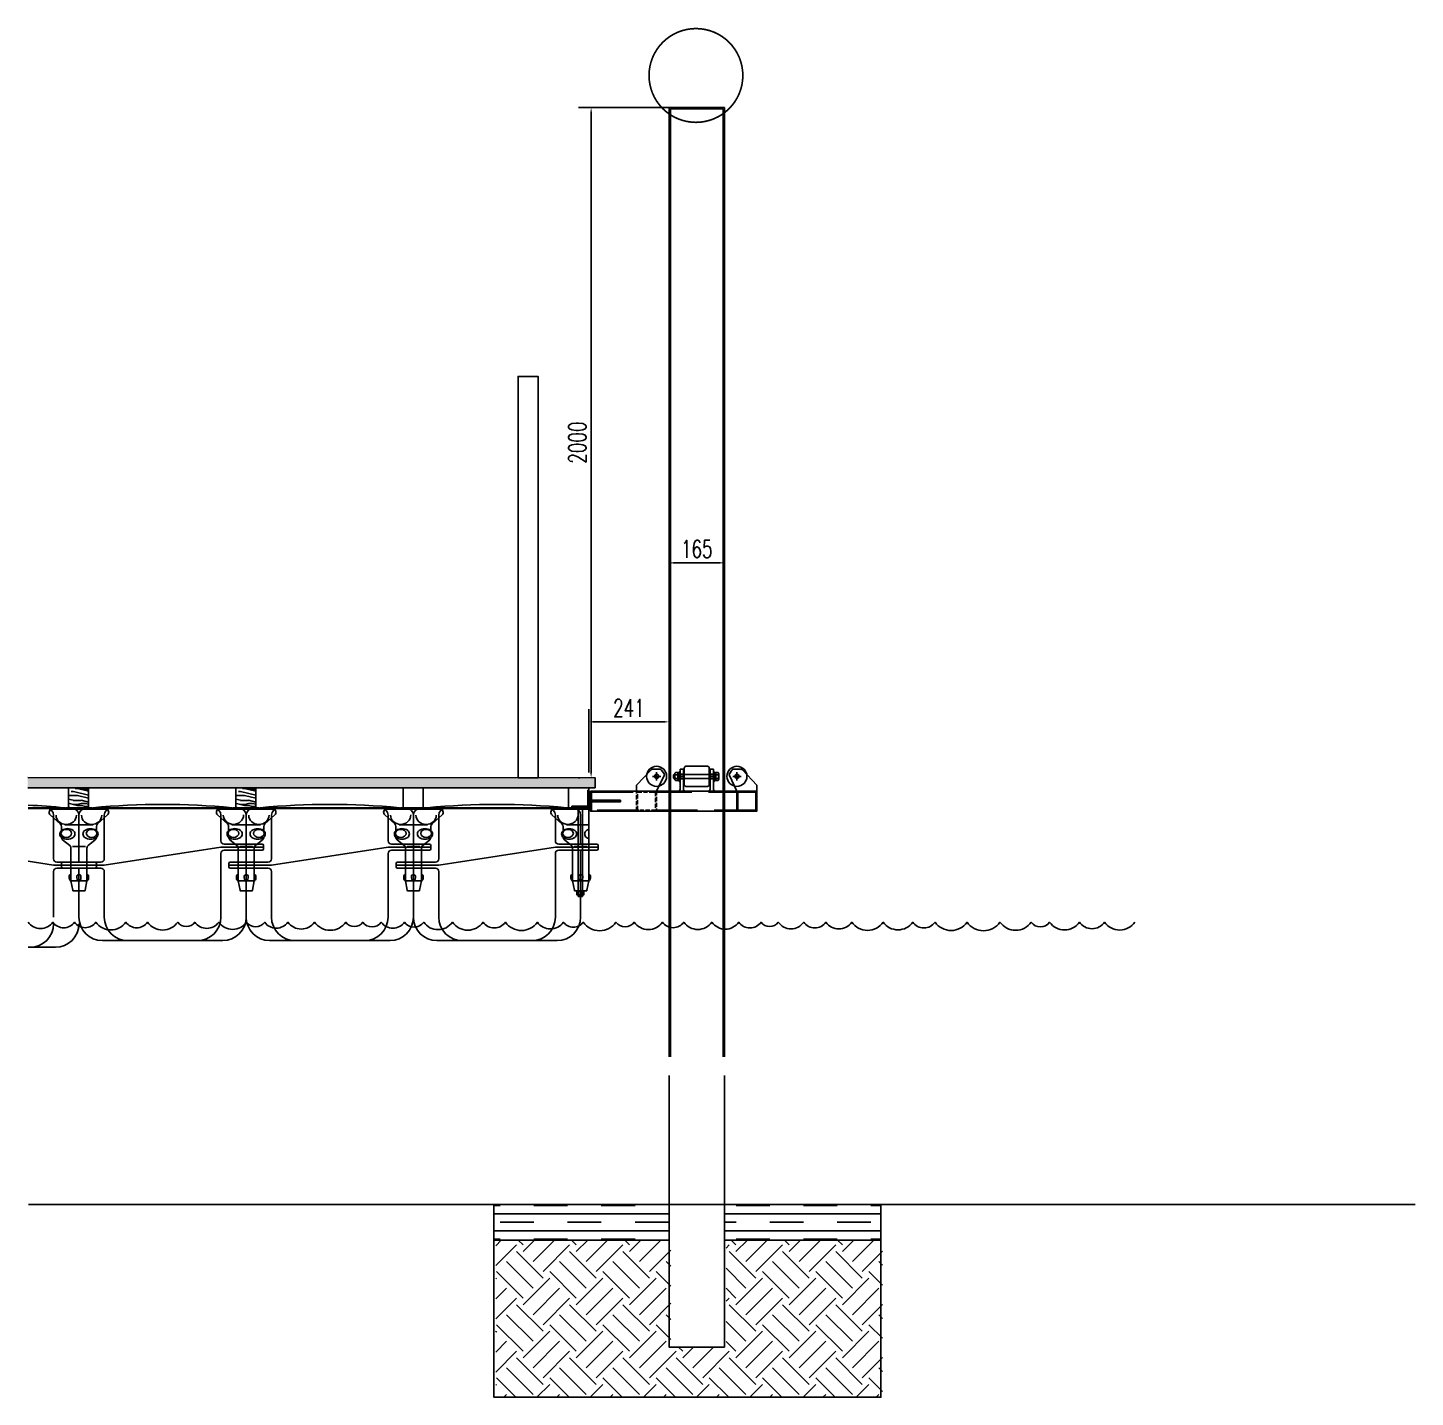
# Model space of a CAD drawing. Header units: millimetres. Extents: x -1449790 to -1271943, y 1093351 to 1381039.
# Drawn here: x -1284163 to -1280015, y 1099172 to 1103268 of the extents above; entities that cross this region are included whole.
import ezdxf

# ---------------------------------------------------------------- set-up
doc = ezdxf.new("R2010")
doc.units = ezdxf.units.MM
doc.header["$LTSCALE"] = 1000
doc.linetypes.add('ACAD_ISO03W100', pattern=[30, 12, -18])
doc.linetypes.add('DASH', pattern=[0.35, 0.25, -0.1])
doc.layers.get('0').update_dxf_attribs({"linetype": 'CONTINUOUS'})
doc.layers.get('DEFPOINTS').update_dxf_attribs({"linetype": 'CONTINUOUS'})
for name, color, linetype in [('00-HATCH(填充)', 250, 'CONTINUOUS'), ('FT', 5, 'CONTINUOUS'), ('PUB_DIM', 3, 'CONTINUOUS'), ('W-FLOAT_BOWL浮筒', 253, 'CONTINUOUS'), ('W-PLASTIC_RAILINGS塑木栏杆', 6, 'CONTINUOUS'), ('W-STEEL_FRAME钢架', 3, 'CONTINUOUS'), ('W-WOOD_FLOOR木地板', 30, 'CONTINUOUS'), ('W-WOOD_STUD木龙骨', 25, 'CONTINUOUS'), ('ZJ', 251, 'CONTINUOUS'), ('塑木板', 32, 'CONTINUOUS'), ('水位', 102, 'CONTINUOUS'), ('短销钉', 253, 'CONTINUOUS'), ('螺栓', 146, 'CONTINUOUS')]:
    doc.layers.add(name, color=color, linetype=linetype)
doc.styles.add('STANDARD_T3', font='simplex.shx', dxfattribs={"width": 0.7, "bigfont": 'gbcbig.shx'})
doc.dimstyles.new('W&&15', dxfattribs={"dimtxt": 52.5, "dimasz": 15, "dimexe": 37.5, "dimexo": 45, "dimgap": 15, "dimtad": 1, "dimdec": 0, "dimzin": 0, "dimdsep": 46, "dimtxsty": 'STANDARD_T3', "dimcen": 0.09, "dimclrd": 1, "dimclre": 1, "dimclrt": 7, "dimazin": 2, "dimtfac": 1, "dimtdec": 0, "dimtix": 1, "dimtmove": 2, "dimatfit": 3, "dimfxl": 100, "dimtolj": 1, "dimtzin": 0, "dimarcsym": 0})

# ---------------------------------------------------------------- blocks, each defined once
blk = doc.blocks.new('短销固定铁件')
at = {"layer": '塑木板', "color": 156}
blk.add_lwpolyline([(-26.5, 47), (-23.5, 47), (-23.5, 0), (23.5, 0), (23.5, -3), (-26.5, -3)], close=True, dxfattribs=at)
at = {"layer": '螺栓', "color": 156}
blk.add_lwpolyline([(-7.5, -3), (-7.5, -270), (4.5, -270), (4.5, -3)], dxfattribs=at)
for points in [[(-12, -255), (9, -255), (9, -265), (-12, -265)], [(-10.5, -253), (7.5, -253), (7.5, -255), (-10.5, -255)], [(-7, -255), (4, -255), (4, -265), (-7, -265)]]:
    blk.add_lwpolyline(points, close=True, dxfattribs=at)
blk = doc.blocks.new('BLHFT')
at = {"layer": 'FT'}
for p, q in [((-250, 234.5), (-250, 375)), ((-230, 395), (230, 395)), ((-208.5, 397), (208.2, 397)), ((-208.5, 397), (-208.5, 395)), ((-174.3, 244.5), (-174.3, 375)), ((174.3, 298.5), (174.3, 375)), ((208.2, 397), (208.2, 395)), ((250, 375), (250, 288.5)), ((174.3, 279.5), (-174.3, 225.5)), ((174.3, 279.5), (302.1, 279.5)), ((174.3, 260.5), (174.3, 70)), ((184.3, 288.5), (298.1, 288.5)), ((184.3, 270.5), (298.1, 270.5)), ((250, 270.5), (250, 70)), ((-302, 225.5), (-174.3, 225.5)), ((-298, 234.5), (-184.3, 234.5)), ((-298, 216.5), (-184.3, 216.5)), ((-250, 70), (-250, 216.5)), ((-174.3, 206.5), (-174.3, 70)), ((-180, 0), (180, 0))]:
    blk.add_line(p, q, dxfattribs=at)
at = {"layer": 'FT', "ltscale": 0.5}
for p, q in [((302.1, 284.5), (302.1, 274.5)), ((-302, 230.5), (-302, 220.5))]:
    blk.add_line(p, q, dxfattribs=at)
at = {"layer": 'FT'}
for centre, radius, start, end in [((-230, 375), 20, 90, 180), ((-0.2, -1768.5), 2175.5, 84.5043, 95.4957), ((-154.3, 375), 20, 90, 180), ((154.3, 375), 20, 0, 90), ((230, 375), 20, 0, 90), ((184.3, 298.5), 10, 180, 270), ((184.3, 260.5), 10, 90, 180), ((298.1, 274.5), 4, 270, 0), ((-298, 220.5), 4, 180, 270), ((-184.3, 244.5), 10, 270, 0), ((-184.3, 206.5), 10, 0, 90), ((-180, 70), 70, 180, 270), ((-104.3, 70), 70, 180, 270), ((104.3, 70), 70, 270, 0), ((180, 70), 70, 270, 0)]:
    blk.add_arc(centre, radius, start, end, dxfattribs=at)
at = {"layer": 'FT', "ltscale": 0.5}
for centre, start, end in [((298.1, 284.5), 0, 90), ((-298, 230.5), 90, 180)]:
    blk.add_arc(centre, 4, start, end, dxfattribs=at)
at = {"layer": 'FT', "extrusion": (0, 0, -1)}
blk.add_ellipse((-212.1, 375), major_axis=(-30.4, 0), ratio=0.921809, start_param=3.141593, end_param=6.283185, dxfattribs=at)
at = {"layer": 'FT'}
blk.add_ellipse((211.9, 375.4), major_axis=(30.4, 0.1), ratio=0.921809, start_param=3.141593, end_param=6.283185, dxfattribs=at)
blk.add_ellipse((-212.1, 320.5), major_axis=(-16, 0), ratio=0.75, dxfattribs=at)
at = {"layer": 'FT', "extrusion": (0, 0, -1)}
blk.add_ellipse((212.1, 320.5), major_axis=(16, 0), ratio=0.75, dxfattribs=at)
blk = doc.blocks.new('半销钉')
at = {"layer": '短销钉'}
for p, q in [((0, -218.3), (0, 0)), ((0, -1.8), (101.5, -1.8)), ((0, -3.8), (103, -3.8)), ((109.7, -21.2), (79.8, -48.1)), ((101.5, -3.8), (101.5, -1.8)), ((0, -51.1), (66.5, -51.1)), ((76.5, -68.2), (76.5, -55.6)), ((4.8, -115.5), (43.2, -115.5)), ((48, -218.3), (48, -120.3)), ((72.8, -95.4), (51.7, -112.5)), ((-5, -209.4), (-5, -203.3)), ((-2, -200.3), (0, -200.3)), ((18, -209.3), (18, -204)), ((30, -209.3), (30, -204)), ((50, -200.3), (48, -200.3)), ((53, -209.4), (53, -203.3)), ((0, -218.3), (48, -218.3)), ((0, -218.3), (5.6, -246.3)), ((8, -248.3), (40, -248.3)), ((48, -218.3), (42.4, -246.3))]:
    blk.add_line(p, q, dxfattribs=at)
at = {"layer": '短销钉', "ltscale": 0.1}
for p, q in [((5.6, -246.3), (6, -248.3)), ((6, -248.3), (8, -248.3)), ((40, -248.3), (42, -248.3)), ((42.4, -246.3), (42, -248.3))]:
    blk.add_line(p, q, dxfattribs=at)
at = {"layer": '短销钉'}
for centre, radius, start, end in [((24, -1502.4), 1502.6, 87.0435, 90.9152), ((103, -13.8), 10, 311.9991, 90), ((-10.5, -93.8), 31.4, 56.4166, 70.4003), ((-1.5, -78.3), 13.5, 308.3696, 51.9011), ((49.5, -78.3), 13.5, 128.0989, 231.6304), ((58.5, -93.8), 31.3, 57.1287, 123.6019), ((67.5, -78.3), 13.5, 309, 53.4343), ((86.5, -55.6), 10, 131.9991, 180), ((-10.5, -62.7), 31.4, 289.4998, 303.5569), ((58.5, -62.7), 31.4, 236.4385, 303.8665), ((58, -120.3), 10, 129, 180), ((66.5, -87.7), 10, 309, 355.8521), ((-2, -203.3), 3, 90, 180), ((21, -204), 3, 115.3769, 180), ((24, -210.3), 10, 64.6231, 115.3769), ((27, -204), 3, 0, 64.6231), ((50, -203.3), 3, 0, 90), ((8, -245.8), 2.5, 191.3099, 270), ((40, -245.8), 2.5, 270, 348.6901)]:
    blk.add_arc(centre, radius, start, end, dxfattribs=at)
for centre, major_axis, start_param, end_param in [((1, -209.4), (0, -9), 4.712389, 6.115737), ((24, -209.3), (0, 9), 1.570796, 4.712389)]:
    blk.add_ellipse(centre, major_axis=major_axis, ratio=0.666667, start_param=start_param, end_param=end_param, dxfattribs=at)
at = {"layer": '短销钉', "extrusion": (0, 0, -1)}
blk.add_ellipse((47, -209.4), major_axis=(0, -9), ratio=0.666667, start_param=4.712389, end_param=6.115737, dxfattribs=at)
blk = doc.blocks.new('DXD')
at = {"layer": '短销钉'}
for p, q in [((-85.7, 227.1), (-55.8, 200.2)), ((-79, 244.5), (79, 244.5)), ((-77.5, 244.5), (-77.5, 246.5)), ((-77.5, 246.5), (77.5, 246.5)), ((85.7, 227.1), (55.8, 200.2)), ((77.5, 244.5), (77.5, 246.5)), ((-52.5, 180.1), (-52.5, 192.7)), ((-42.5, 197.2), (42.5, 197.2)), ((52.5, 180.1), (52.5, 192.7)), ((-48.8, 152.9), (-27.7, 135.8)), ((-24, 30), (-24, 128)), ((-19.2, 132.8), (19.2, 132.8)), ((24, 30), (24, 128)), ((48.8, 152.9), (27.7, 135.8)), ((-29, 38.9), (-29, 45)), ((-26, 48), (-24, 48)), ((-6, 39), (-6, 44.3)), ((6, 39), (6, 44.3)), ((26, 48), (24, 48)), ((29, 38.9), (29, 45)), ((-24, 30), (24, 30)), ((-24, 30), (-18.4, 2)), ((-16, 0), (16, 0)), ((24, 30), (18.4, 2))]:
    blk.add_line(p, q, dxfattribs=at)
at = {"layer": '短销钉', "ltscale": 0.1}
for p, q in [((-18.4, 2), (-18, 0)), ((-18, 0), (-16, 0)), ((16, 0), (18, 0)), ((18.4, 2), (18, 0))]:
    blk.add_line(p, q, dxfattribs=at)
at = {"layer": '短销钉'}
for centre, radius, start, end in [((-79, 234.5), 10, 90, 228.0009), ((0, -1254.1), 1502.6, 87.0435, 92.9565), ((79, 234.5), 10, 311.9991, 90), ((-43.5, 170), 13.5, 126.5657, 231), ((-62.5, 192.7), 10, 0, 48.0009), ((-34.5, 154.5), 31.4, 56.4166, 122.8531), ((-25.5, 170), 13.5, 308.3696, 51.9011), ((25.5, 170), 13.5, 128.0989, 231.6304), ((34.5, 154.5), 31.3, 57.1287, 123.6019), ((43.5, 170), 13.5, 309, 53.4343), ((62.5, 192.7), 10, 131.9991, 180), ((-42.5, 160.6), 10, 184.1479, 231), ((-34.5, 185.6), 31.4, 236.1381, 303.5569), ((-34, 128), 10, 0, 51), ((34.5, 185.6), 31.4, 236.4385, 303.8665), ((34, 128), 10, 129, 180), ((42.5, 160.6), 10, 309, 355.8521), ((-26, 45), 3, 90, 180), ((-3, 44.3), 3, 115.3769, 180), ((0, 38), 10, 64.6231, 115.3769), ((3, 44.3), 3, 0, 64.6231), ((26, 45), 3, 0, 90), ((-16, 2.5), 2.5, 191.3099, 270), ((16, 2.5), 2.5, 270, 348.6901)]:
    blk.add_arc(centre, radius, start, end, dxfattribs=at)
for centre, major_axis, start_param, end_param in [((-23, 38.9), (0, -9), 4.712389, 6.115737), ((0, 39), (0, 9), 1.570796, 4.712389)]:
    blk.add_ellipse(centre, major_axis=major_axis, ratio=0.666667, start_param=start_param, end_param=end_param, dxfattribs=at)
at = {"layer": '短销钉', "extrusion": (0, 0, -1)}
blk.add_ellipse((23, 38.9), major_axis=(0, -9), ratio=0.666667, start_param=4.712389, end_param=6.115737, dxfattribs=at)
blk = doc.blocks.new('*D62')
at = {"layer": 'DEFPOINTS', "color": 0, "transparency": 16777216}
for p in [(-1282245.6, 1101192.2), (-1282245.6, 1101059.2, 0), (-1282486.2, 1100995.2)]:
    blk.add_point(p, dxfattribs=at)
at = {"layer": 'PUB_DIM', "color": 1, "lineweight": -2, "transparency": 16777216}
for p, q in [((-1282486.2, 1101040.2), (-1282486.2, 1101229.7)), ((-1282245.6, 1101104.2), (-1282245.6, 1101229.7)), ((-1282471.2, 1101192.2), (-1282260.6, 1101192.2))]:
    blk.add_line(p, q, dxfattribs=at)
at = {"layer": 'PUB_DIM', "color": 1, "transparency": 16777216}
for points in [[(-1282471.2, 1101194.7), (-1282471.2, 1101189.7), (-1282486.2, 1101192.2)], [(-1282260.6, 1101194.7), (-1282260.6, 1101189.7), (-1282245.6, 1101192.2)]]:
    blk.add_solid(points, dxfattribs=at)
at = {"layer": 'PUB_DIM', "color": 7, "transparency": 16777216, "insert": (-1282365.9, 1101233.4), "char_height": 52.5, "attachment_point": 5, "style": 'STANDARD_T3'}
blk.add_mtext('\\A1;241', dxfattribs=at)
blk = doc.blocks.new('*D63')
at = {"layer": 'DEFPOINTS', "color": 0, "transparency": 16777216}
for p in [(-1282080.6, 1101667.7), (-1282080.6, 1101534.7, 0), (-1282245.6, 1101059.2, 0)]:
    blk.add_point(p, dxfattribs=at)
at = {"layer": 'PUB_DIM', "color": 1, "lineweight": -2, "transparency": 16777216}
for p, q in [((-1282245.6, 1101104.2), (-1282245.6, 1101705.2)), ((-1282080.6, 1101579.7), (-1282080.6, 1101705.2)), ((-1282230.6, 1101667.7), (-1282095.6, 1101667.7))]:
    blk.add_line(p, q, dxfattribs=at)
at = {"layer": 'PUB_DIM', "color": 1, "transparency": 16777216}
for points in [[(-1282230.6, 1101670.2), (-1282230.6, 1101665.2), (-1282245.6, 1101667.7)], [(-1282095.6, 1101670.2), (-1282095.6, 1101665.2), (-1282080.6, 1101667.7)]]:
    blk.add_solid(points, dxfattribs=at)
at = {"layer": 'PUB_DIM', "color": 7, "transparency": 16777216, "insert": (-1282163.1, 1101709), "char_height": 52.5, "attachment_point": 5, "style": 'STANDARD_T3'}
blk.add_mtext('\\A1;165', dxfattribs=at)
blk = doc.blocks.new('*U106')
at = {"layer": 'W-STEEL_FRAME钢架'}
blk.add_lwpolyline([(-30, -30), (30, -30), (30, 30), (-30, 30)], close=True, dxfattribs=at)
blk = doc.blocks.new('*U107')
at = {"color": 0, "linetype": 'ByBlock', "lineweight": -2, "transparency": 16777216}
for p in [(-495, 0), (0, 0)]:
    blk.add_blockref('*U106', p, dxfattribs=at)
blk = doc.blocks.new('*D108')
at = {"color": 1, "lineweight": -2, "transparency": 16777216}
for p, q in [((-1282208.1, 1103029.2), (-1282516.4, 1103029.2)), ((-1282478.9, 1103014.2), (-1282478.9, 1101040.2)), ((-1282512.2, 1101025.2), (-1282516.4, 1101025.2))]:
    blk.add_line(p, q, dxfattribs=at)
at = {"color": 1, "transparency": 16777216}
for points in [[(-1282481.4, 1103014.2), (-1282476.4, 1103014.2), (-1282478.9, 1103029.2)], [(-1282481.4, 1101040.2), (-1282476.4, 1101040.2), (-1282478.9, 1101025.2)]]:
    blk.add_solid(points, dxfattribs=at)
at = {"layer": 'DEFPOINTS', "color": 0, "transparency": 16777216}
for p in [(-1282163.1, 1103029.2, 0), (-1282478.9, 1101025.2), (-1282467.2, 1101025.2, 0)]:
    blk.add_point(p, dxfattribs=at)
at = {"color": 7, "transparency": 16777216, "insert": (-1282520.2, 1102027.2), "char_height": 52.5, "attachment_point": 5, "rotation": 90, "style": 'STANDARD_T3'}
blk.add_mtext('\\A1;2000', dxfattribs=at)

msp = doc.modelspace()

# ---------------------------------------------------------------- hatches: boundary and pattern name
h = msp.add_hatch()
h.set_pattern_fill('土壤', color=256, scale=30, angle=45)
h.set_pattern_definition([(45, (-2589621.31, -832072.88), (0, 159.099026), [112.5, -112.5]), (45, (-2589651.14, -832043.05), (0, 159.099026), [112.5, -112.5]), (45, (-2589680.97, -832013.22), (0, 159.099026), [112.5, -112.5]), (135, (-2589680.97, -831993.33), (-159.099026, 3e-14), [112.5, -112.5]), (135, (-2589651.14, -831963.5), (-159.099026, 3e-14), [112.5, -112.5]), (135, (-2589621.31, -831933.67), (-159.099026, 3e-14), [112.5, -112.5])])
h.paths.add_polyline_path([(-1282240.4, 1099642.3), (-1282764.3, 1099642.3), (-1282764.3, 1099172.4), (-1281607.4, 1099172.4), (-1281607.4, 1099642.3), (-1282075.4, 1099642.3), (-1282075.4, 1099322.2), (-1282240.4, 1099322.2)])
at = {"layer": 'PUB_DIM'}
h = msp.add_hatch(dxfattribs=at)
h.set_pattern_fill('不能通行的沼泽地', color=256, scale=30)
h.set_pattern_definition([(0, (-2589525.683, -832047.56), (100.77696, 50.38848), [100.77696, -100.77696]), (0, (-2589626.46, -832022.364), (0, 50.38848), [])])
h.paths.add_polyline_path([(-1282245.6, 1099642.4), (-1282769.4, 1099642.4), (-1282769.4, 1099748.9), (-1282245.6, 1099748.9)])
h.paths.add_polyline_path([(-1282080.6, 1099642.4), (-1281612.5, 1099642.4), (-1281612.5, 1099748.9), (-1282080.6, 1099748.9)])
at = {"layer": 'W-WOOD_FLOOR木地板'}
h = msp.add_hatch(dxfattribs=at)
h.set_pattern_fill('木纹01', color=256, scale=30, angle=45)
h.set_pattern_definition([(45, (-2589558.58, -832004.87), (0, 169.7056275), [6, -114]), (45, (-2589626.46, -832055.78), (0, 169.7056275), [12, -108]), (45, (-2589575.55, -831996.39), (0, 169.7056275), [6, -114]), (45, (-2589634.95, -832038.81), (0, 169.7056275), [6, -114]), (45, (-2589588.28, -831983.66), (0, 169.7056275), [6, -114]), (45, (-2589639.19, -832026.08), (0, 169.7056275), [6, -114]), (45, (-2589596.76, -831975.17), (0, 169.7056275), [6, -114]), (45, (-2589651.92, -832013.36), (0, 169.7056275), [6, -66, 6, -42]), (45, (-2589660.4, -832004.87), (0, 169.7056275), [12, -60, 6, -42]), (45, (-2589677.37, -831996.39), (0, 169.7056275), [6, -18, 6, -48, 6, -36]), (45, (-2589690.1, -831992.14), (0, 169.7056275), [6, -24, 12, -78]), (45, (-2589639.19, -831932.75), (0, 169.7056275), [6, -114]), (45, (-2589698.58, -831983.66), (0, 169.7056275), [6, -30, 6, -78]), (90, (-2589626.46, -832072.75), (-84.8528137, 84.8528137), [16.97052, -152.7351074]), (90, (-2589554.335, -832000.63), (-84.8528137, 84.8528137), [33.941124, -135.7645034]), (90, (-2589596.76, -831958.2), (-84.8528137, 84.8528137), [8.4852, -161.2204274]), (90, (-2589677.37, -832021.84), (-84.8528137, 84.8528137), [25.45584, -144.2497874]), (90, (-2589605.25, -831949.72), (-84.8528137, 84.8528137), [42.426408, -127.2792194]), (90, (-2589617.975, -831936.99), (-84.8528137, 84.8528137), [25.45584, -144.2497874]), (0, (-2589643.43, -831945.47), (84.8528137, 84.8528137), [8.4852, -161.2204274]), (0, (-2589605.25, -832043.054), (84.8528137, 84.8528137), [16.97052, -152.7351074]), (0, (-2589634.945, -832004.87), (84.8528137, 84.8528137), [16.97052, -152.7351074]), (0, (-2589592.52, -831996.385), (84.8528137, 84.8528137), [16.97052, -152.7351074]), (0, (-2589630.7, -831966.69), (84.8528137, 84.8528137), [16.97052, -152.7351074]), (0, (-2589634.945, -831953.96), (84.8528137, 84.8528137), [25.45584, -144.2497874]), (0, (-2589605.25, -832026.08), (84.8528137, 84.8528137), [25.45584, -144.2497874]), (0, (-2589596.76, -832009.11), (84.8528137, 84.8528137), [25.45584, -144.2497874]), (0, (-2589639.19, -831992.14), (84.8528137, 84.8528137), [25.45584, -144.2497874]), (0, (-2589634.945, -831979.415), (84.8528137, 84.8528137), [25.45584, -144.2497874]), (71.5650512, (-2589639.19, -832051.54), (84.8528137, 84.8528138), [13.416407, -254.9117496]), (71.5650512, (-2589571.306, -831992.14), (84.8528137, 84.8528138), [53.665632, -214.662525]), (71.5650512, (-2589584.033, -831979.415), (84.8528137, 84.8528138), [53.665632, -214.662525]), (71.5650512, (-2589592.52, -831970.93), (84.8528137, 84.8528138), [53.66568, -80.4, 26.8332, -107.4292772]), (71.5650512, (-2589596.76, -831949.716), (84.8528137, 84.8528138), [13.416407, -254.9117496]), (71.5650512, (-2589702.83, -831996.385), (84.8528137, 84.8528138), [13.416407, -254.9117496]), (71.5650512, (-2589634.945, -831928.503), (84.8528137, 84.8528138), [26.832816, -241.495341]), (18.4349488, (-2589579.79, -832026.084), (84.8528138, 84.8528137), [26.832816, -241.495341]), (18.4349488, (-2589630.7, -832034.57), (84.8528138, 84.8528137), [26.832816, -241.495341]), (18.4349488, (-2589617.975, -832047.297), (84.8528138, 84.8528137), [13.416407, -254.911341]), (18.4349488, (-2589634.945, -832021.84), (84.8528138, 84.8528137), [40.249224, -228.078933]), (18.4349488, (-2589617.975, -832004.87), (84.8528138, 84.8528137), [26.832816, -241.495341]), (18.4349488, (-2589613.73, -831992.14), (84.8528138, 84.8528137), [26.832816, -241.495341]), (18.4349488, (-2589647.673, -832009.113), (84.8528138, 84.8528137), [13.416407, -254.911341]), (18.4349488, (-2589651.916, -831996.385), (84.8528138, 84.8528137), [13.416407, -254.911341]), (18.4349488, (-2589634.945, -831945.474), (84.8528138, 84.8528137), [13.416407, -254.911341]), (18.4349488, (-2589609.49, -831979.415), (84.8528138, 84.8528137), [13.416407, -254.911341]), (18.4349488, (-2589673.13, -831992.14), (84.8528138, 84.8528137), [40.249224, -228.078933]), (18.4349488, (-2589685.857, -831987.9), (84.8528138, 84.8528137), [26.832816, -241.495341]), (18.4349488, (-2589613.73, -831966.687), (84.8528138, 84.8528137), [13.416, -120.744, 13.416, -120.7521572]), (18.4349488, (-2589656.16, -831975.17), (84.8528138, 84.8528137), [26.832816, -241.495341]), (18.4349488, (-2589660.4, -831962.444), (84.8528138, 84.8528137), [26.832816, -241.495341]), (18.4349488, (-2589694.34, -831979.415), (84.8528138, 84.8528137), [26.832816, -241.495341]), (18.4349488, (-2589668.886, -831953.96), (84.8528138, 84.8528137), [26.832816, -241.495341])])
h.paths.add_polyline_path([(-1284163.3, 1101025.3), (-1284163.3, 1101014.6), (-1284163.3, 1100996.1), (-1284163.3, 1100995.3), (-1282467.2, 1100995.2), (-1282467.2, 1101025.2)])
at = {"layer": 'W-WOOD_STUD木龙骨'}
h = msp.add_hatch(dxfattribs=at)
h.set_pattern_fill('木纹02', color=256, scale=30)
h.set_pattern_definition([(0, (-3012159.27, -1005507.86), (0, 120), [24, -36, 12, -48]), (0, (-3012075.27, -1005504.86), (0, 120), [24, -96]), (0, (-3012087.27, -1005498.86), (0, 120), [12, -108]), (0, (-3012153.27, -1005495.86), (0, 120), [6, -84, 6, -24]), (0, (-3012111.27, -1005489.86), (0, 120), [24, -36, 6, -54]), (0, (-3012141.27, -1005486.86), (0, 120), [18, -102]), (0, (-3012111.27, -1005483.86), (0, 120), [36, -84]), (0, (-3012147.27, -1005480.86), (0, 120), [24, -96]), (0, (-3012099.27, -1005477.86), (0, 120), [60, -60]), (0, (-3012135.27, -1005471.86), (0, 120), [12, -36, 24, -48]), (0, (-3012051.27, -1005468.86), (0, 120), [24, -96]), (0, (-3012075.27, -1005465.86), (0, 120), [12, -108]), (0, (-3012099.27, -1005462.86), (0, 120), [12, -108]), (0, (-3012159.27, -1005459.86), (0, 120), [24, -96]), (0, (-3012099.27, -1005456.86), (0, 120), [24, -96]), (0, (-3012099.27, -1005450.86), (0, 120), [24, -24, 24, -48]), (0, (-3012123.27, -1005444.86), (0, 120), [12, -60, 24, -24]), (0, (-3012099.27, -1005441.86), (0, 120), [36, -84]), (0, (-3012099.27, -1005435.86), (0, 120), [24, -96]), (0, (-3012147.27, -1005432.86), (0, 120), [36, -48, 12, -24]), (0, (-3012147.27, -1005426.86), (0, 120), [60, -60]), (0, (-3012075.27, -1005423.86), (0, 120), [12, -108]), (0, (-3012111.27, -1005420.86), (0, 120), [24, -96]), (0, (-3012135.27, -1005417.86), (0, 120), [12, -48, 12, -48]), (0, (-3012147.27, -1005414.86), (0, 120), [12, -36, 24, -48]), (0, (-3012123.27, -1005411.86), (0, 120), [12, -60, 12, -36]), (0, (-3012099.27, -1005408.86), (0, 120), [36, -84]), (0, (-3012147.27, -1005402.86), (0, 120), [24, -96]), (0, (-3012087.27, -1005399.86), (0, 120), [12, -108]), (0, (-3012063.27, -1005396.86), (0, 120), [12, -108]), (14.0362435, (-3012075.266, -1005498.864), (120, -4e-09), [12.36, -482.412663]), (14.0362435, (-3012063.266, -1005471.864), (120, -4e-09), [12.36, -482.412663]), (14.0362435, (-3012075.266, -1005399.864), (120, -4e-09), [12.36, -482.412663]), (14.0362435, (-3012111.266, -1005444.864), (120, -4e-09), [12.36, -482.412663]), (14.0362435, (-3012087.266, -1005426.864), (120, -4e-09), [12.36, -482.412663]), (14.0362435, (-3012075.266, -1005435.864), (120, -4e-09), [12.36, -482.412663]), (14.0362435, (-3012135.266, -1005414.864), (120, -4e-09), [12.36, -482.412663]), (14.0362435, (-3012087.266, -1005420.864), (120, -4e-09), [12.36, -482.412663]), (14.0362435, (-3012063.266, -1005465.864), (120, -4e-09), [24.72, -470.052663]), (14.0362435, (-3012075.266, -1005456.864), (120, -4e-09), [24.72, -470.052663]), (14.0362435, (-3012075.266, -1005450.864), (120, -4e-09), [24.72, -470.052663]), (165.9637565, (-3012111.266, -1005489.864), (-120, -4e-09), [12.36, -24.72, 12.36, -445.332663]), (165.9637565, (-3012135.266, -1005471.864), (-120, -4e-09), [12.36, -482.412663]), (165.9637565, (-3012135.266, -1005417.864), (-120, -4e-09), [24.72, -470.052663]), (194.0362435, (-3012075.266, -1005504.864), (-120, 4e-09), [12.36, -482.412663]), (345.9637565, (-3012051.266, -1005504.864), (120, 4e-09), [12.36, -482.412663]), (345.9637565, (-3012087.266, -1005462.864), (120, 4e-09), [12.36, -482.412663]), (345.9637565, (-3012063.266, -1005441.864), (120, 4e-09), [12.36, -482.412663]), (345.9637565, (-3012111.266, -1005432.864), (120, 4e-09), [12.36, -482.412663]), (345.9637565, (-3012123.266, -1005417.864), (120, 4e-09), [12.36, -482.412663]), (345.9637565, (-3012111.266, -1005411.864), (120, 4e-09), [12.36, -482.412663]), (345.9637565, (-3012111.266, -1005432.864), (120, 4e-09), [12.36, -482.412663]), (345.9637565, (-3012075.266, -1005414.864), (120, 4e-09), [49.44, -445.332663]), (345.9637565, (-3012147.266, -1005495.864), (120, 4e-09), [49.44, -445.332663]), (345.9637565, (-3012135.266, -1005486.864), (120, 4e-09), [49.44, -445.332663]), (345.9637565, (-3012123.266, -1005480.864), (120, 4e-09), [12.36, -24.72, 24.72, -432.972663]), (345.9637565, (-3012123.266, -1005471.864), (120, 4e-09), [24.72, -24.72, 24.72, -420.612663]), (345.9637565, (-3012135.266, -1005459.864), (120, 4e-09), [49.44, -445.332663]), (345.9637565, (-3012147.266, -1005450.864), (120, 4e-09), [49.44, -445.332663]), (345.9637565, (-3012147.266, -1005444.864), (120, 4e-09), [49.44, -445.332663]), (345.9637565, (-3012063.266, -1005408.864), (120, 4e-09), [12.36, -482.412663]), (345.9637675, (-3012051.266, -1005396.864), (120, 2.304e-05), [24.72, -470.052663]), (345.9637675, (-3012123.266, -1005402.864), (120, 2.304e-05), [24.72, -470.052663]), (345.9637575, (-3012135.266, -1005507.864), (120, 2.1e-06), [49.44, -445.332663]), (345.9637575, (-3012063.266, -1005423.864), (120, 2.1e-06), [37.08, -457.692663]), (345.9637575, (-3012051.266, -1005432.864), (120, 2.1e-06), [74.16, -420.612663])])
h.paths.add_polyline_path([(-1283981.2, 1100935.2), (-1283981.2, 1100995.2), (-1284041.2, 1100995.2), (-1284041.2, 1100935.2)])
h = msp.add_hatch(dxfattribs=at)
h.set_pattern_fill('木纹02', color=256, scale=30)
h.set_pattern_definition([(0, (-3011659.27, -1005507.86), (0, 120), [24, -36, 12, -48]), (0, (-3011575.27, -1005504.86), (0, 120), [24, -96]), (0, (-3011587.27, -1005498.86), (0, 120), [12, -108]), (0, (-3011653.27, -1005495.86), (0, 120), [6, -84, 6, -24]), (0, (-3011611.27, -1005489.86), (0, 120), [24, -36, 6, -54]), (0, (-3011641.27, -1005486.86), (0, 120), [18, -102]), (0, (-3011611.27, -1005483.86), (0, 120), [36, -84]), (0, (-3011647.27, -1005480.86), (0, 120), [24, -96]), (0, (-3011599.27, -1005477.86), (0, 120), [60, -60]), (0, (-3011635.27, -1005471.86), (0, 120), [12, -36, 24, -48]), (0, (-3011551.27, -1005468.86), (0, 120), [24, -96]), (0, (-3011575.27, -1005465.86), (0, 120), [12, -108]), (0, (-3011599.27, -1005462.86), (0, 120), [12, -108]), (0, (-3011659.27, -1005459.86), (0, 120), [24, -96]), (0, (-3011599.27, -1005456.86), (0, 120), [24, -96]), (0, (-3011599.27, -1005450.86), (0, 120), [24, -24, 24, -48]), (0, (-3011623.27, -1005444.86), (0, 120), [12, -60, 24, -24]), (0, (-3011599.27, -1005441.86), (0, 120), [36, -84]), (0, (-3011599.27, -1005435.86), (0, 120), [24, -96]), (0, (-3011647.27, -1005432.86), (0, 120), [36, -48, 12, -24]), (0, (-3011647.27, -1005426.86), (0, 120), [60, -60]), (0, (-3011575.27, -1005423.86), (0, 120), [12, -108]), (0, (-3011611.27, -1005420.86), (0, 120), [24, -96]), (0, (-3011635.27, -1005417.86), (0, 120), [12, -48, 12, -48]), (0, (-3011647.27, -1005414.86), (0, 120), [12, -36, 24, -48]), (0, (-3011623.27, -1005411.86), (0, 120), [12, -60, 12, -36]), (0, (-3011599.27, -1005408.86), (0, 120), [36, -84]), (0, (-3011647.27, -1005402.86), (0, 120), [24, -96]), (0, (-3011587.27, -1005399.86), (0, 120), [12, -108]), (0, (-3011563.27, -1005396.86), (0, 120), [12, -108]), (14.0362435, (-3011575.266, -1005498.864), (120, -4e-09), [12.36, -482.412663]), (14.0362435, (-3011563.266, -1005471.864), (120, -4e-09), [12.36, -482.412663]), (14.0362435, (-3011575.266, -1005399.864), (120, -4e-09), [12.36, -482.412663]), (14.0362435, (-3011611.266, -1005444.864), (120, -4e-09), [12.36, -482.412663]), (14.0362435, (-3011587.266, -1005426.864), (120, -4e-09), [12.36, -482.412663]), (14.0362435, (-3011575.266, -1005435.864), (120, -4e-09), [12.36, -482.412663]), (14.0362435, (-3011635.266, -1005414.864), (120, -4e-09), [12.36, -482.412663]), (14.0362435, (-3011587.266, -1005420.864), (120, -4e-09), [12.36, -482.412663]), (14.0362435, (-3011563.266, -1005465.864), (120, -4e-09), [24.72, -470.052663]), (14.0362435, (-3011575.266, -1005456.864), (120, -4e-09), [24.72, -470.052663]), (14.0362435, (-3011575.266, -1005450.864), (120, -4e-09), [24.72, -470.052663]), (165.9637565, (-3011611.266, -1005489.864), (-120, -4e-09), [12.36, -24.72, 12.36, -445.332663]), (165.9637565, (-3011635.266, -1005471.864), (-120, -4e-09), [12.36, -482.412663]), (165.9637565, (-3011635.266, -1005417.864), (-120, -4e-09), [24.72, -470.052663]), (194.0362435, (-3011575.266, -1005504.864), (-120, 4e-09), [12.36, -482.412663]), (345.9637565, (-3011551.266, -1005504.864), (120, 4e-09), [12.36, -482.412663]), (345.9637565, (-3011587.266, -1005462.864), (120, 4e-09), [12.36, -482.412663]), (345.9637565, (-3011563.266, -1005441.864), (120, 4e-09), [12.36, -482.412663]), (345.9637565, (-3011611.266, -1005432.864), (120, 4e-09), [12.36, -482.412663]), (345.9637565, (-3011623.266, -1005417.864), (120, 4e-09), [12.36, -482.412663]), (345.9637565, (-3011611.266, -1005411.864), (120, 4e-09), [12.36, -482.412663]), (345.9637565, (-3011611.266, -1005432.864), (120, 4e-09), [12.36, -482.412663]), (345.9637565, (-3011575.266, -1005414.864), (120, 4e-09), [49.44, -445.332663]), (345.9637565, (-3011647.266, -1005495.864), (120, 4e-09), [49.44, -445.332663]), (345.9637565, (-3011635.266, -1005486.864), (120, 4e-09), [49.44, -445.332663]), (345.9637565, (-3011623.266, -1005480.864), (120, 4e-09), [12.36, -24.72, 24.72, -432.972663]), (345.9637565, (-3011623.266, -1005471.864), (120, 4e-09), [24.72, -24.72, 24.72, -420.612663]), (345.9637565, (-3011635.266, -1005459.864), (120, 4e-09), [49.44, -445.332663]), (345.9637565, (-3011647.266, -1005450.864), (120, 4e-09), [49.44, -445.332663]), (345.9637565, (-3011647.266, -1005444.864), (120, 4e-09), [49.44, -445.332663]), (345.9637565, (-3011563.266, -1005408.864), (120, 4e-09), [12.36, -482.412663]), (345.9637675, (-3011551.266, -1005396.864), (120, 2.304e-05), [24.72, -470.052663]), (345.9637675, (-3011623.266, -1005402.864), (120, 2.304e-05), [24.72, -470.052663]), (345.9637575, (-3011635.266, -1005507.864), (120, 2.1e-06), [49.44, -445.332663]), (345.9637575, (-3011563.266, -1005423.864), (120, 2.1e-06), [37.08, -457.692663]), (345.9637575, (-3011551.266, -1005432.864), (120, 2.1e-06), [74.16, -420.612663])])
h.paths.add_polyline_path([(-1283481.2, 1100935.2), (-1283481.2, 1100995.2), (-1283541.2, 1100995.2), (-1283541.2, 1100935.2)])

# ---------------------------------------------------------------- linework, layer by layer
for p, q in [((-1282213.1, 1100990.2, 0), (-1282213.1, 1101050.2, 0)), ((-1282123.1, 1100990.2, 0), (-1282123.1, 1101050.2, 0)), ((-1282123.1, 1101050.2, 0), (-1282113.1, 1101050.2, 0)), ((-1282113.1, 1101050.2, 0), (-1282113.1, 1100990.2, 0)), ((-1282227.1, 1101034.2, 0), (-1282220.1, 1101034.2, 0)), ((-1282220.1, 1101023.2, 0), (-1282227.1, 1101023.2, 0)), ((-1282216.1, 1101027.6, 0), (-1282220.1, 1101031, 0)), ((-1282216.1, 1101025.3, 0), (-1282220.1, 1101028.7, 0)), ((-1282110.1, 1101027.6, 0), (-1282106.1, 1101031, 0)), ((-1282110.1, 1101025.3, 0), (-1282106.1, 1101028.7, 0)), ((-1282099.1, 1101034.2, 0), (-1282106.1, 1101034.2, 0)), ((-1282106.1, 1101023.2, 0), (-1282099.1, 1101023.2, 0)), ((-1282097.1, 1101021.7, 0), (-1282097.1, 1101035.7, 0)), ((-1282218.1, 1100985.2, 0), (-1282108.1, 1100985.2, 0))]:
    msp.add_line(p, q)
at = {"color": 4}
for p, q in [((-1282229.1, 1101028.7, 0), (-1282233.1, 1101028.7, 0)), ((-1282229.1, 1101034.7, 0), (-1282232.1, 1101034.7, 0)), ((-1282232.1, 1101022.7, 0), (-1282229.1, 1101022.7, 0))]:
    msp.add_line(p, q, dxfattribs=at)
at = {"color": 1}
for p, q in [((-1282213.1, 1101036.2, 0), (-1282203.1, 1101036.2, 0)), ((-1282203.1, 1101022.2, 0), (-1282213.1, 1101022.2, 0)), ((-1282113.1, 1101036.2, 0), (-1282123.1, 1101036.2, 0)), ((-1282113.1, 1101022.2, 0), (-1282123.1, 1101022.2, 0))]:
    msp.add_line(p, q, dxfattribs=at)
at = {"color": 6, "linetype": 'ACAD_ISO03W100'}
for p, q in [((-1282113.1, 1101035.2, 0), (-1282213.1, 1101035.2, 0)), ((-1282113.1, 1101023.2, 0), (-1282213.1, 1101023.2, 0))]:
    msp.add_line(p, q, dxfattribs=at)
at = {"color": 2}
for p, q in [((-1282213.1, 1101029.2, 0), (-1282203.1, 1101029.2, 0)), ((-1282123.1, 1101029.2, 0), (-1282113.1, 1101029.2, 0))]:
    msp.add_line(p, q, dxfattribs=at)
at = {"const_width": 5}
msp.add_lwpolyline([(-1282025.3, 1103125.2, 1), (-1282305.8, 1103125.2, 1)], format="xyb", close=True, dxfattribs=at)
at = {"elevation": 0}
msp.add_lwpolyline([(-1282213.1, 1101050.2), (-1282203.1, 1101050.2), (-1282203.1, 1100990.2, 0.414214), (-1282198.1, 1100985.2)], format="xyb", dxfattribs=at)
for points in [[(-1282195.6, 1101059.2), (-1282130.6, 1101059.2, -0.414214), (-1282125.6, 1101054.2), (-1282125.6, 1101004.2, -0.414214), (-1282130.6, 1100999.2), (-1282195.6, 1100999.2, -0.414214), (-1282200.6, 1101004.2), (-1282200.6, 1101054.2, -0.414214)], [(-1282227.1, 1101017.2), (-1282220.1, 1101017.2), (-1282220.1, 1101018.2), (-1282216.1, 1101018.2), (-1282216.1, 1101039.2), (-1282220.1, 1101039.2), (-1282220.1, 1101018.2), (-1282220.1, 1101040.2), (-1282227.1, 1101040.2, 0.666667), (-1282227.1, 1101034.2, 0.363636), (-1282227.1, 1101023.2, 0.666667)], [(-1282099.1, 1101017.2), (-1282106.1, 1101017.2), (-1282106.1, 1101018.2), (-1282110.1, 1101018.2), (-1282110.1, 1101039.2), (-1282106.1, 1101039.2), (-1282106.1, 1101018.2), (-1282106.1, 1101040.2), (-1282099.1, 1101040.2, -0.666667), (-1282099.1, 1101034.2, -0.363636), (-1282099.1, 1101023.2, -0.666667)]]:
    msp.add_lwpolyline(points, format="xyb", close=True, dxfattribs=at)
for points in [[(-1282233.1, 1101023.7), (-1282231.1, 1101021.7), (-1282231.1, 1101035.7), (-1282233.1, 1101033.7)], [(-1282229.1, 1101020.2), (-1282229.1, 1101023.2), (-1282229.1, 1101034.2), (-1282229.1, 1101037.2)], [(-1282097.1, 1101020.2), (-1282097.1, 1101023.2), (-1282097.1, 1101034.2), (-1282097.1, 1101037.2)], [(-1282481.2, 1100985.2), (-1281983, 1100985.2), (-1281983, 1100925.2), (-1282481.2, 1100925.2)], [(-1282481.2, 1100957.7), (-1282391.2, 1100957.7), (-1282391.2, 1100952.7), (-1282481.2, 1100952.7)]]:
    msp.add_lwpolyline(points, close=True, dxfattribs=at)
for points in [[(-1282231.1, 1101021.7), (-1282229.1, 1101021.7), (-1282229.1, 1101035.7), (-1282231.1, 1101035.7)], [(-1282216.1, 1101042.2), (-1282216.1, 1101014.2), (-1282213.1, 1101014.2), (-1282213.1, 1101042.2), (-1282216.1, 1101042.2), (-1282216.1, 1101041.2)], [(-1282110.1, 1101042.2), (-1282110.1, 1101014.2), (-1282113.1, 1101014.2), (-1282113.1, 1101042.2), (-1282110.1, 1101042.2), (-1282110.1, 1101041.2)]]:
    msp.add_lwpolyline(points, dxfattribs=at)
at = {"color": 6, "elevation": 0}
msp.add_lwpolyline([(-1282981.2, 1100935.2), (-1282546.2, 1100935.2), (-1282546.2, 1100995.2), (-1282981.2, 1100995.2)], close=True, dxfattribs=at)
at = {"linetype": 'DASH', "ltscale": 0.5, "elevation": 0}
for points in [[(-1282478.2, 1100982.2), (-1281986, 1100982.2), (-1281986, 1100928.2), (-1282478.2, 1100928.2)], [(-1281983, 1100985.2), (-1282043, 1100985.2), (-1282043, 1100925.2), (-1281983, 1100925.2)], [(-1281986, 1100982.2), (-1282040, 1100982.2), (-1282040, 1100928.2), (-1281986, 1100928.2)]]:
    msp.add_lwpolyline(points, close=True, dxfattribs=at)
at = {"linetype": 'DASH', "ltscale": 0.05, "elevation": 0}
for points in [[(-1282343.2, 1100985.2), (-1282283.2, 1100985.2), (-1282283.2, 1100925.2), (-1282343.2, 1100925.2)], [(-1282340.2, 1100982.2), (-1282286.2, 1100982.2), (-1282286.2, 1100928.2), (-1282340.2, 1100928.2)]]:
    msp.add_lwpolyline(points, close=True, dxfattribs=at)
msp.add_lwpolyline([(-1282080.6, 1099642.4), (-1281612.5, 1099642.4), (-1281612.5, 1099172.5), (-1282769.4, 1099172.5), (-1282769.4, 1099642.4), (-1282245.6, 1099642.4)])
at = {"lineweight": -3}
for centre in [(-1282283.2, 1101029.2, 0), (-1282043, 1101029.2, 0)]:
    msp.add_circle(centre, 30, dxfattribs=at)
for centre, start, end in [((-1282218.1, 1100990.2, 0), 270, 0), ((-1282128.1, 1100990.2, 0), 270, 0), ((-1282108.1, 1100990.2, 0), 180, 270)]:
    msp.add_arc(centre, 5, start, end)
at = {"layer": '00-HATCH(填充)', "color": 0, "lineweight": -3, "ltscale": 0.5}
for p, q in [((-1282270.7, 1101029.2, 0), (-1282295.7, 1101029.2, 0)), ((-1282283.2, 1101041.7, 0), (-1282283.2, 1101016.7, 0)), ((-1282055.5, 1101029.2, 0), (-1282030.5, 1101029.2, 0)), ((-1282043, 1101041.7, 0), (-1282043, 1101016.7, 0))]:
    msp.add_line(p, q, dxfattribs=at)
at = {"layer": '00-HATCH(填充)', "color": 0, "lineweight": -3, "elevation": 0}
for points in [[(-1282283.2, 1100985.2), (-1282260.5, 1101031.9, 0.267952), (-1282260.8, 1101036.9), (-1282268.3, 1101048, 0.249325), (-1282272.4, 1101050.2), (-1282296.2, 1101050.2, 0.198912), (-1282299.7, 1101048.7), (-1282343.2, 1101002.7), (-1282343.2, 1100985.2)], [(-1282043, 1100985.2), (-1282065.7, 1101031.9, -0.267952), (-1282065.4, 1101036.9), (-1282057.9, 1101048, -0.249325), (-1282053.8, 1101050.2), (-1282030, 1101050.2, -0.198912), (-1282026.5, 1101048.7), (-1281983, 1101002.7), (-1281983, 1100985.2)]]:
    msp.add_lwpolyline(points, format="xyb", close=True, dxfattribs=at)
at = {"layer": '00-HATCH(填充)', "color": 0, "lineweight": -3}
for centre in [(-1282283.2, 1101029.2, 0), (-1282043, 1101029.2, 0)]:
    msp.add_circle(centre, 6, dxfattribs=at)
at = {"layer": 'FT'}
for p, q in [((-1284051.7, 1100935.2, 0), (-1284162.3, 1100935.2, 0)), ((-1284030.2, 1100933.2, 0), (-1284162.3, 1100933.2, 0)), ((-1284051.7, 1100935.2, 0), (-1284051.7, 1100933.2, 0)), ((-1284086, 1100782.7, 0), (-1284086, 1100913.2, 0)), ((-1284010.2, 1100772.7, 0), (-1284010.2, 1100913.2, 0)), ((-1284162.3, 1100775.5, 0), (-1284086, 1100763.7, 0)), ((-1283958.2, 1100763.7, 0), (-1284086, 1100763.7, 0)), ((-1283962.2, 1100772.7, 0), (-1284076, 1100772.7, 0)), ((-1284086, 1100744.7, 0), (-1284086, 1100608.2, 0)), ((-1283962.2, 1100754.7, 0), (-1284076, 1100754.7, 0)), ((-1284010.2, 1100608.2, 0), (-1284010.2, 1100754.7, 0)), ((-1284080.2, 1100518.2), (-1284162.3, 1100518.2))]:
    msp.add_line(p, q, dxfattribs=at)
at = {"layer": 'FT', "ltscale": 0.5}
msp.add_line((-1283958.2, 1100768.7, 0), (-1283958.2, 1100758.7, 0), dxfattribs=at)
at = {"layer": 'FT'}
for centre, radius, start, end in [((-1284260.1, 1098769.7, 0), 2175.5, 84.5043, 87.4234), ((-1284106, 1100913.2, 0), 20, 0, 90), ((-1284030.2, 1100913.2, 0), 20, 0, 90), ((-1284076, 1100782.7, 0), 10, 180, 270), ((-1283962.2, 1100758.7, 0), 4, 270, 0), ((-1284076, 1100744.7, 0), 10, 90, 180), ((-1284156, 1100588.2), 70, 270, 0), ((-1284080.2, 1100588.2), 70, 270, 0)]:
    msp.add_arc(centre, radius, start, end, dxfattribs=at)
at = {"layer": 'FT', "ltscale": 0.5}
msp.add_arc((-1283962.2, 1100768.7, 0), 4, 0, 90, dxfattribs=at)
at = {"layer": 'FT'}
msp.add_ellipse((-1284048.1, 1100913.2, 0), major_axis=(30.4, 0), ratio=0.921809, start_param=3.141593, end_param=6.283185, dxfattribs=at)
at = {"layer": 'FT', "extrusion": (0, 0, -1)}
msp.add_ellipse((-1284048.1, 1100858.7, 0), major_axis=(16, 0), ratio=0.75, dxfattribs=at)
at = {"layer": 'PUB_DIM'}
msp.add_line((-1284161, 1099748.9), (-1280015, 1099748.9), dxfattribs=at)
for points in [[(-1282245.6, 1099642.4), (-1282769.4, 1099642.4), (-1282769.4, 1099748.9), (-1282245.6, 1099748.9)], [(-1282080.6, 1099642.4), (-1281612.5, 1099642.4), (-1281612.5, 1099748.9), (-1282080.6, 1099748.9)]]:
    msp.add_lwpolyline(points, close=True, dxfattribs=at)
at = {"layer": 'W-PLASTIC_RAILINGS塑木栏杆', "elevation": 0}
msp.add_lwpolyline([(-1282697.3, 1101025.2), (-1282637.3, 1101025.2), (-1282637.3, 1102225.2), (-1282697.3, 1102225.2)], close=True, dxfattribs=at)
at = {"layer": 'W-WOOD_FLOOR木地板', "elevation": 0}
msp.add_lwpolyline([(-1284163.3, 1100995.3), (-1282467.2, 1100995.2), (-1282467.2, 1101025.2), (-1284163.3, 1101025.3)], dxfattribs=at)
at = {"layer": 'W-WOOD_STUD木龙骨', "elevation": 0}
for points in [[(-1284041.2, 1100935.2), (-1283981.2, 1100935.2), (-1283981.2, 1100995.2), (-1284041.2, 1100995.2)], [(-1283541.2, 1100935.2), (-1283481.2, 1100935.2), (-1283481.2, 1100995.2), (-1283541.2, 1100995.2)]]:
    msp.add_lwpolyline(points, close=True, dxfattribs=at)
at = {"layer": 'ZJ', "color": 1, "linetype": 'Continuous', "elevation": 0}
for points in [[(-1282245.6, 1100190), (-1282245.6, 1103029.2), (-1282080.6, 1103029.2), (-1282080.6, 1100190)], [(-1282241.6, 1100190), (-1282241.6, 1103025.2), (-1282084.6, 1103025.2), (-1282084.6, 1100190)], [(-1282080.6, 1100134.6), (-1282080.6, 1099322.3), (-1282245.6, 1099322.3), (-1282245.6, 1100134.6)]]:
    msp.add_lwpolyline(points, dxfattribs=at)
at = {"layer": '水位'}
msp.add_lwpolyline([(-1284162.3, 1100593.1, 0.520567), (-1284088.2, 1100593.1, 0.520567), (-1284023.3, 1100593.1, 0.520567), (-1283959.8, 1100593.1, 0.520567), (-1283869.9, 1100593.1, 0.520567), (-1283805.1, 1100593.1, 0.520567), (-1283714.9, 1100593.1, 0.520567), (-1283663.8, 1100593.1, 0.520567), (-1283592.3, 1100593.1, 0.520567), (-1283508.9, 1100593.1, 0.520567), (-1283454.9, 1100593.1, 0.520567), (-1283385.5, 1100593.1, 0.520567), (-1283305.9, 1100593.1, 0.520567), (-1283212.2, 1100593.1, 0.520567), (-1283161.5, 1100593.1, 0.520567), (-1283106.3, 1100593.1, 0.520567), (-1283037.1, 1100593.1, 0.520567), (-1282979.5, 1100593.1, 0.520567), (-1282893.6, 1100593.1, 0.520567), (-1282801.9, 1100593.1, 0.520567), (-1282735.2, 1100593.1, 0.520567), (-1282639.7, 1100593.1, 0.520567), (-1282561.7, 1100593.1, 0.520567), (-1282502.6, 1100593.1, 0.520567), (-1282404.6, 1100593.1, 0.520567), (-1282350.3, 1100593.1, 0.520567), (-1282265.3, 1100593.1, 0.520567), (-1282202, 1100593.1, 0.520567), (-1282118.1, 1100593.1, 0.520567), (-1282037.6, 1100593.1, 0.520567), (-1281970.8, 1100593.1, 0.520567), (-1281919.6, 1100593.1, 0.520567), (-1281843.3, 1100593.1, 0.520567), (-1281777, 1100593.1, 0.520567), (-1281699.6, 1100593.1, 0.520567), (-1281605.6, 1100593.1, 0.520567), (-1281517.4, 1100593.1, 0.520567), (-1281450.8, 1100593.1, 0.520567), (-1281354.9, 1100593.1, 0.520567), (-1281256.6, 1100593.1, 0.520567), (-1281163, 1100593.1, 0.520567), (-1281108, 1100593.1, 0.520567), (-1281018.9, 1100593.1, 0.520567), (-1280943.8, 1100593.1, 0.520567), (-1280853, 1100593.1, 0.520567)], format="xyb", dxfattribs=at)

# ---------------------------------------------------------------- block references
msp.add_blockref('*U107', (-1282516.2, 1100965.2, 0))
at = {"layer": 'W-FLOAT_BOWL浮筒'}
for p in [(-1283760.2, 1100538.2, 0), (-1283260.2, 1100538.2, 0), (-1282760.2, 1100538.2, 0)]:
    msp.add_blockref('BLHFT', p, dxfattribs=at)
at = {"layer": '塑木板', "color": 0, "xscale": -1}
for name, p in [('短销固定铁件', (-1282512.7, 1100939.9, 0)), ('半销钉', (-1282486.2, 1100935.2, 0))]:
    msp.add_blockref(name, p, dxfattribs=at)
at = {"layer": '短销钉'}
for p in [(-1284010.2, 1100686.9, 0), (-1283510.2, 1100686.9, 0), (-1283010.2, 1100686.9, 0)]:
    msp.add_blockref('DXD', p, dxfattribs=at)

# ---------------------------------------------------------------- dimensions: what is measured, and where the dimension line sits
dim = msp.add_linear_dim(base=(-1282478.9, 1101025.2), p1=(-1282163.1, 1103029.2, 0), p2=(-1282467.2, 1101025.2, 0), angle=90, text='2000', dimstyle='W&&15')
dim.commit()
dim.dimension.update_dxf_attribs({"geometry": '*D108', "text_midpoint": (-1282520.2, 1102027.2)})
at = {"layer": 'PUB_DIM'}
for base, p1, p2, picture, middle in [((-1282080.6, 1101667.7), (-1282245.6, 1101059.2, 0), (-1282080.6, 1101534.7, 0), '*D63', (-1282163.1, 1101709)), ((-1282245.6, 1101192.2), (-1282486.2, 1100995.2), (-1282245.6, 1101059.2, 0), '*D62', (-1282365.9, 1101233.4))]:
    dim = msp.add_linear_dim(base=base, p1=p1, p2=p2, dimstyle='W&&15', dxfattribs=at)
    dim.commit()
    dim.dimension.update_dxf_attribs({"geometry": picture, "text_midpoint": middle})

doc.saveas('drawing.dxf')
